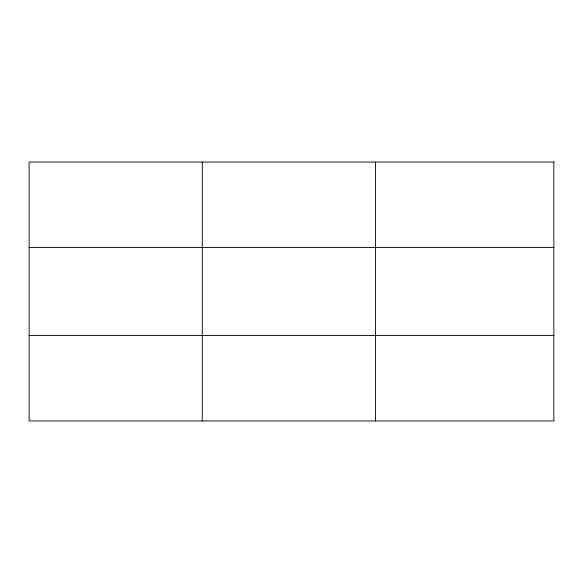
<?xml version="1.0" encoding="UTF-8"?>
<svg xmlns="http://www.w3.org/2000/svg" width="583" height="583" viewBox="0 0 583 583"><rect width="100%" height="100%" fill="white"/><g stroke="black" fill="none" stroke-linecap="round" stroke-linejoin="round"><path stroke-width="0.87" d="M202.301 162.052L202.301 420.948M375.452 162.052L375.452 420.948M29.15 247.484L553.85 247.484M29.15 335.517L553.85 335.517M553.85 162.052L553.85 420.948L29.15 420.948L29.15 162.052L553.85 162.052"/></g></svg>
